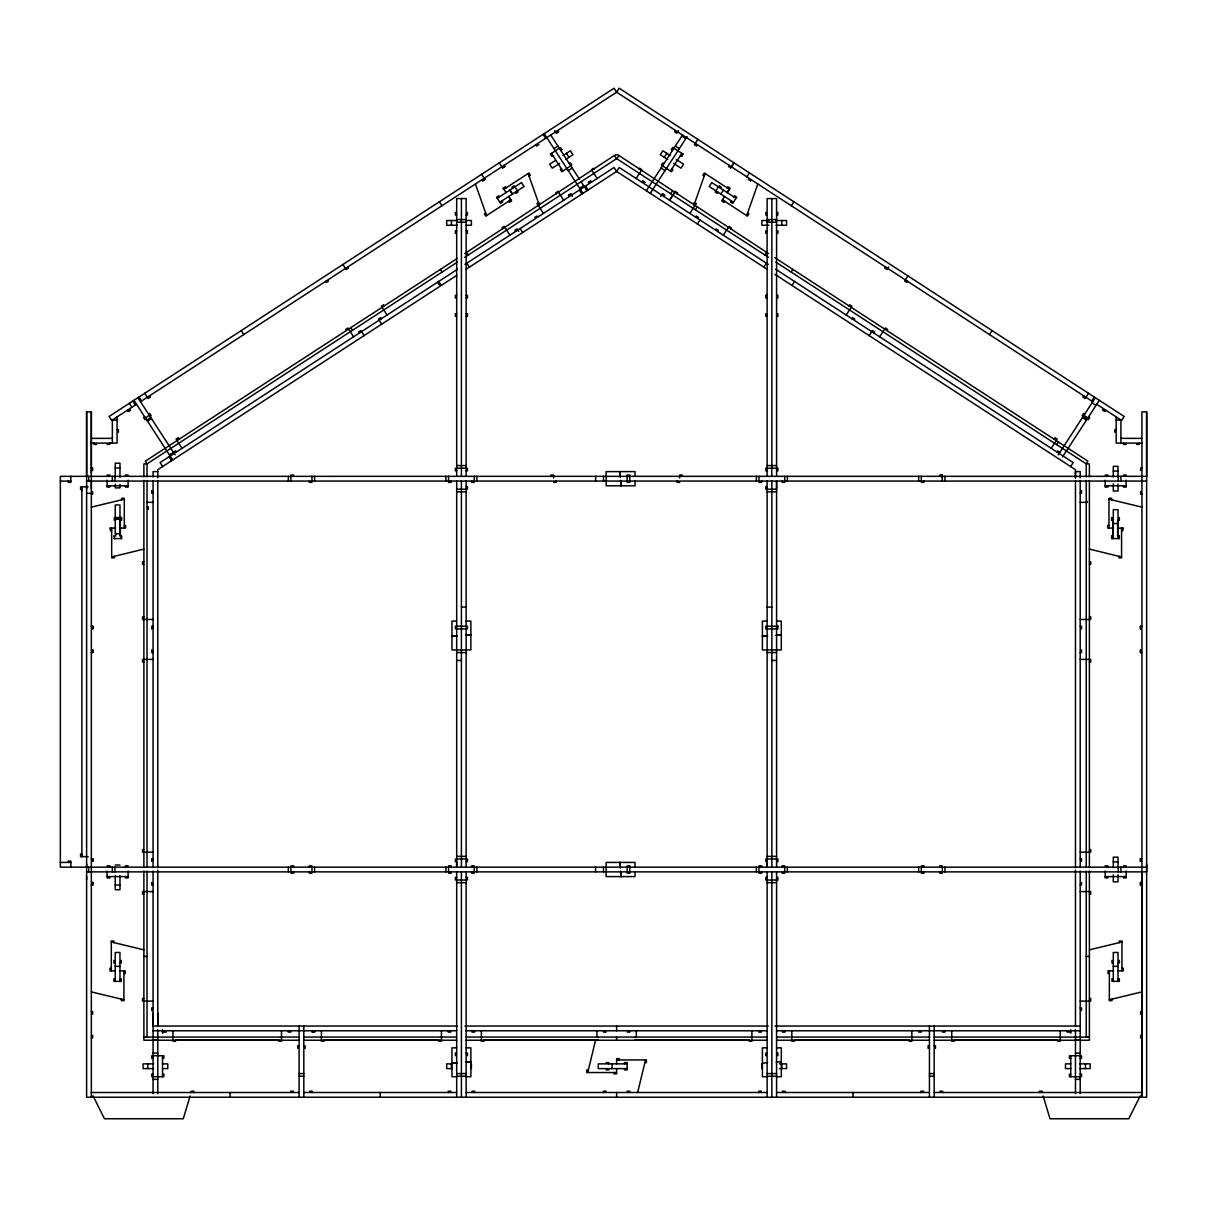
<?xml version="1.0" encoding="UTF-8"?>
<svg xmlns="http://www.w3.org/2000/svg" width="1207" height="1207" viewBox="0 0 1207 1207"><rect width="100%" height="100%" fill="white"/><g stroke="black" fill="none" stroke-linecap="round" stroke-linejoin="round"><path stroke-width="1.5" d="M86.617 879.752L86.617 876.599M86.617 867.154L86.617 864.001M86.617 488.941L86.617 485.787M86.617 476.327L86.617 411.904L91.34 411.904L91.34 473.174M91.34 488.941L91.34 481.065M91.34 411.904L91.34 1097.223M120.353 520.187L120.353 535.953M153.063 1013.171L153.063 1026.041L457.634 1026.041M157.785 1013.171L157.785 1026.041L157.785 870.126M942.305 478.032L942.305 475.015L939.68 475.015L939.68 476.327M1141.928 871.876L1141.928 1097.223L1141.928 411.904L1146.65 411.904L1146.65 1097.223L86.617 1097.223L86.617 411.904M1146.65 864.001L1146.65 871.876L86.617 871.876M1146.65 411.904L1146.65 476.327L60.35 476.343L60.35 867.154L1146.65 867.154M587.749 1072.54L595.624 1039.966M637.643 1092.501L645.519 1059.927M190.102 1096.001L183.268 1118.768L104.481 1118.768L92.984 1095.775M693.98 205.13L705.114 173.521M746.695 215.585L757.83 183.992M1140.283 1095.775L1128.786 1118.768L1049.999 1118.768L1043.165 1096.001M750.513 180.794L751.222 179.692L750.513 180.794L748.31 179.36M618.542 156.095L616.837 158.736L768.527 257.347M638.925 169.342L639.635 168.241L641.837 169.674L636.119 178.485M641.837 182.197L642.697 180.884L644.9 182.317M675.482 130.447L674.622 131.774L676.825 133.208L678.545 130.567M664.272 157.302L666.852 153.334M661.391 165.148L662.809 162.945L663.91 163.654M672.51 150.453L671.409 149.728L672.827 147.526L682.966 154.119L681.533 156.322L680.431 155.597M646.303 190.751L682.528 135.033M650.271 193.316L687.115 136.632M670.413 171.017L681.864 153.395M660.727 196.515L662.522 193.769L664.725 195.202L663.865 196.515M697.872 139.363L694.432 144.659L696.635 146.092L697.495 144.765M670.67 193.739L672.39 191.098M675.317 191.43L669.583 200.241L675.317 191.43L677.519 192.864L676.795 193.965M689.846 213.413L696.288 203.5L694.87 202.58M695.338 209.777L697.058 207.136M695.564 217.124L696.288 216.023L698.491 217.456M729.209 165.374L728.485 166.475L730.703 167.909L733.992 162.839L730.703 167.909M715.811 190.812L718.391 186.844M697.405 223.959L699.969 219.991M718.014 192.245L717.29 193.346L715.087 191.913M720.579 188.277L721.303 187.176L719.1 185.742M720.745 194.025L723.461 190.148M727.142 187.839L727.851 186.738L730.054 188.171L727.202 192.577L729.345 189.273L704.33 173.008L702.896 175.211L704.224 176.071M724.622 196.53L721.756 200.935L723.959 202.369L724.668 201.267M731.216 200.83L730.507 201.931L732.709 203.364L736.723 197.194L734.52 195.76L733.796 196.862M746.831 176.826L749.396 172.857M717.592 231.442L718.301 230.341L716.098 228.908M723.31 235.169L729.043 226.358L731.246 227.791L730.522 228.892M791.309 205.748L793.889 201.78M764.906 254.994L766.626 252.354M763.805 267.124L766.385 263.156M791.173 272.058L792.893 269.417M792.003 285.44L794.568 281.472M849.004 305.899L849.713 304.798L851.916 306.231L846.198 315.027M851.916 318.754L852.64 317.652L854.843 319.086M885.561 267.003L884.837 268.105L887.039 269.538L888.699 267.003M869.161 335.606L872.45 330.537L874.653 331.97L873.943 333.072M905.371 279.888L907.951 275.92M907.573 281.322L906.864 282.423L904.662 280.99M879.662 336.798L885.395 327.987L887.598 329.42L886.873 330.522M989.499 334.565L992.079 330.597M1054.028 439.152L1054.993 437.673L1057.196 439.107L1051.222 448.295M1083.75 395.836L1082.89 397.148L1085.093 398.582L1088.533 393.301M1056.713 444.659L1058.433 442.018M1056.94 452.022L1057.649 450.92L1059.852 452.353M1091.671 400.98L1094.251 397.012M1058.207 454.873L1095.352 397.737M1062.537 456.895L1099.321 400.317M1105.778 410.139L1104.918 411.466L1102.715 410.033M1070.624 466.551L1073.204 462.598L775.739 269.236M671.409 149.728L672.842 147.526M681.533 156.322L682.966 154.119M561.858 149.728L560.757 150.453L561.858 149.728L560.425 147.526L550.301 154.119L551.735 156.322L552.836 155.597M136.527 404.27L111.632 420.443L109.068 416.49L614.061 88.232L616.626 92.2L1092.773 401.705M140.48 401.705L616.641 92.2L619.206 88.232L1124.2 416.49L1121.635 420.443L1096.741 404.27M128.214 411.24L130.416 409.807M328.606 280.99L326.403 282.423L325.679 281.322M484.958 179.36L482.755 180.794L482.031 179.692L482.755 180.794L484.958 179.36L481.668 174.291M502.565 167.909L504.782 166.475L504.058 165.374L504.782 166.475L502.565 167.909L499.276 162.839M130.552 410.033L128.349 411.466L127.489 410.139M538.835 144.659L536.632 146.092L535.772 144.765M556.442 133.208L558.645 131.774L557.785 130.447M553.938 148.612L557.906 146.047M144.674 416.822L143.573 417.547L145.006 419.749L146.107 419.025M148.642 414.257L149.743 413.533L151.177 415.736L150.075 416.46M145.398 417.924L149.366 415.359M529.043 176.071L530.371 175.211L528.938 173.008L503.923 189.273L503.213 188.171L505.416 186.738L506.125 187.839M146.832 420.127L150.784 417.547M147.541 421.228L151.509 418.648M514.167 185.742L511.964 187.176L512.673 188.277M497.269 198.295L521.484 182.559L524.064 186.512L499.834 202.263M555.612 160.365L549.668 164.227L552.248 168.195L559.686 163.352M563.05 155.522L570.368 150.769L572.948 154.737L565.63 159.49M485.667 213.035L484.369 213.88L485.802 216.083L510.802 199.849M518.165 191.913L515.977 193.346L515.253 192.245M511.512 200.935L508.645 196.545L511.512 200.935L509.309 202.369L508.6 201.267M561.421 168.814L560.32 169.523L561.753 171.726L570.775 165.857M569.357 163.654L570.458 162.945L571.892 165.148M568.256 170.64L572.209 168.06M538.397 202.58L536.979 203.5L543.422 213.413M537.688 204.602L539.891 203.168M557.951 191.43L555.748 192.864L556.472 193.965M457.257 258.449L145.383 461.165L147.103 463.805L457.468 262.07M464.65 253.636L615.314 154.858L617.954 154.858L768.618 253.636M464.725 257.347L616.43 158.736L614.71 156.095M588.367 182.317L590.57 180.884L591.43 182.197M169.448 454.918L175.603 450.92L176.328 452.022M378.425 319.086L380.627 317.652L381.337 318.754M534.776 217.456L536.979 216.023L537.688 217.124M570.896 193.98L568.693 195.413L569.402 196.515L568.542 195.202L570.745 193.769L572.465 196.409M579.707 188.262L583.66 185.682M588.503 182.529L590.706 181.095M457.513 269.236L160.063 462.598L162.628 466.551M464.936 264.424L614.061 167.486L616.626 171.454L767.275 269.372M456.88 275.302L157.785 469.704L157.785 477.912M465.993 269.372L616.626 171.454L619.206 167.486L768.331 264.424M111.678 556.97L143.874 549.079M91.34 507.151L124.291 499.185M1089.393 949.849L1121.967 941.973M1109.354 999.758L1141.928 991.882M451.961 636.3L457.106 635.893M465.706 635.214L470.866 634.822M451.961 636.451L457.106 636.044M465.706 635.38L470.866 634.973M762.402 636.3L767.561 635.893M776.146 635.214L781.306 634.822M762.402 636.451L767.561 636.044M776.146 635.38L781.306 634.973M451.961 1063.095L457.106 1062.688M465.706 1062.024L470.866 1061.617M451.961 1063.246L457.106 1062.854M465.706 1062.175L470.866 1061.768M762.402 1063.246L767.561 1062.688M776.146 1062.175L781.306 1061.617M456.684 215.012L455.371 215.012L455.371 212.387M466.143 215.012L467.456 215.012L467.456 212.387M767.124 215.012L765.811 215.012L765.811 212.387M776.584 215.012L777.896 215.012L777.896 212.387M456.684 219.568L466.143 219.568M767.124 219.568L776.584 219.568M457.287 220.519L446.696 220.519L446.696 225.256L457.287 225.256M466.068 220.519L471.394 220.519L471.394 225.256L466.068 225.256M768.965 220.519L761.873 220.519L761.873 225.256L768.965 225.256M775.98 220.519L786.557 220.519L786.557 225.256L775.98 225.256M456.684 222.194L466.143 222.194M767.124 222.194L776.584 222.194M456.684 230.763L455.371 230.763L455.371 233.389M466.143 230.763L467.456 230.763L467.456 233.389M767.124 230.763L765.811 230.763L765.811 233.389M776.584 230.763L777.896 230.763L777.896 233.389M456.684 295.368L455.371 295.368L455.371 297.993L456.684 297.993M466.143 295.368L467.456 295.368L467.456 297.993L466.143 297.993M767.124 295.368L765.811 295.368L765.811 297.993L767.124 297.993M776.584 295.368L777.896 295.368L777.896 297.993L776.584 297.993M456.684 313.76L455.371 313.76L455.371 316.385L456.684 316.385M466.143 313.76L467.456 313.76L467.456 316.385L466.143 316.385M767.124 313.76L765.811 313.76L765.811 316.385L767.124 316.385M776.584 313.76L777.896 313.76L777.896 316.385L776.584 316.385M117.079 420.051L112.357 420.051L112.357 443.09M1116.188 420.051L1120.911 420.051L1120.911 443.09M117.079 429.586L118.392 429.586L118.392 432.212M1116.188 429.586L1114.876 429.586L1114.876 432.212M91.34 438.367L112.357 438.367M1120.911 438.367L1141.928 438.367M91.34 443.09L117.079 443.09L117.079 416.913M1141.928 443.09L1116.188 443.09L1116.188 416.913M96.59 444.417L93.965 444.417L93.965 443.09M107.106 444.417L109.731 444.417L109.731 443.09M1126.161 444.417L1123.536 444.417L1123.536 443.09M1136.662 444.417L1139.302 444.417L1139.302 443.09M456.684 465.57L466.143 465.57M767.124 465.57L776.584 465.57M91.34 467.924L92.652 467.924L92.652 470.549M115.238 467.924L119.976 467.924M1141.928 467.924L1140.615 467.924L1140.615 470.549M456.684 468.195L466.143 468.195M456.684 470.821L455.371 470.821L455.371 468.195M466.143 470.821L467.456 470.821L467.456 468.195M767.124 470.821L765.811 470.821L765.811 468.195L777.896 468.195L777.896 470.821L776.584 470.821M1113.292 471.077L1118.029 471.077M157.785 471.605L153.063 471.605L153.063 477.037M107.106 475.015L109.731 475.015L109.731 476.327M128.108 475.015L125.483 475.015L125.483 476.327M1105.159 475.015L1107.785 475.015L1107.785 476.327M1126.161 475.015L1123.536 475.015L1123.536 476.327M60.35 481.065L70.851 481.065M86.617 481.065L1146.65 481.065M311.964 482.378L309.339 482.378L309.339 481.065M448.536 482.378L451.162 482.378L451.162 481.065M474.276 482.378L471.65 482.378L471.65 481.065M553.591 482.378L556.231 482.378L556.231 481.065M627.142 482.378L629.813 482.378L629.813 481.065M679.662 482.378L677.036 482.378L677.036 481.065M758.992 482.378L761.617 482.378L761.617 481.065M784.731 482.378L782.106 482.378L782.106 481.065M921.303 482.378L923.928 482.378L923.928 481.065M107.106 485.787L128.108 485.787M1105.159 485.787L1126.161 485.787M466.143 486.572L467.456 486.572L467.456 489.197M767.124 486.572L765.811 486.572L765.811 489.197L776.584 489.197L776.584 481.065L776.584 867.154M88.186 486.843L80.567 486.843L80.567 489.469L81.88 489.469M456.684 489.197L466.143 489.197M456.684 491.822L466.143 491.822M767.124 491.822L776.584 491.822M153.063 493.135L151.75 493.135L151.75 490.51M1080.205 493.135L1081.517 493.135L1081.517 490.51M86.617 493.346L91.34 493.346M91.34 494.191L92.652 494.191L92.652 491.566M1141.928 494.191L1140.615 494.191L1140.615 491.566M146.5 502.338L153.063 502.338M1080.205 502.338L1087.552 502.338M147.028 506.804L148.34 506.804L148.34 509.429M115.616 520.187L114.303 520.187L114.303 517.562L121.666 517.562L121.666 520.187L119.976 520.187L119.976 528.078L125.603 528.078L125.603 525.452L124.291 525.452M1113.292 520.187L1111.602 520.187L1111.602 517.562M1113.292 523.612L1118.029 523.461M1108.977 525.452L1107.664 525.452L1107.664 528.078L1112.914 528.078M109.988 528.078L115.616 528.078M1117.637 528.078L1123.279 528.078M111.678 530.703L110.365 530.703L110.365 528.078M1121.575 530.703L1122.887 530.703L1122.887 528.078M119.976 533.856L115.238 533.856L115.238 504.964L119.976 504.964L119.976 535.953L121.666 535.953L121.666 538.578L113.926 538.578M113.926 535.953L115.616 535.953L115.616 532.8M1113.292 535.953L1111.602 535.953L1111.602 538.578L1118.949 538.578L1118.949 535.953M143.874 561.768L142.562 561.768L142.562 564.393L143.874 564.393M1089.393 561.768L1090.706 561.768L1090.706 564.393L1089.393 564.393M461.406 607.106L466.143 607.106M767.124 607.106L771.861 607.106M143.874 616.852L142.562 616.852L142.562 619.478L153.063 619.478M1089.393 616.852L1090.706 616.852L1090.706 619.478L1080.205 619.478M456.684 621.047L451.961 621.047L451.961 649.939L470.866 649.939L470.866 621.047L466.143 621.047M767.124 621.047L762.402 621.047L762.402 649.939L781.306 649.939L781.306 621.047L776.584 621.047M91.34 626.297L92.924 626.297L92.924 628.922M153.063 626.297L151.75 626.297L151.75 628.922M1080.205 626.297L1081.517 626.297L1081.517 628.922M1141.928 626.297L1140.343 626.297L1140.343 628.922M151.75 626.825L153.063 626.825M456.684 628.922L466.143 628.922M151.75 652.036L153.063 652.036M91.34 652.565L92.924 652.565L92.924 649.939M153.063 652.565L151.75 652.565L151.75 649.939M456.684 652.565L466.143 652.565M767.124 652.565L776.584 652.565M1080.205 652.565L1081.517 652.565L1081.517 649.939M1141.928 652.565L1140.343 652.565L1140.343 649.939M153.063 659.399L142.562 659.399L142.562 662.024L143.874 662.024M1080.205 659.399L1090.706 659.399L1090.706 662.024L1089.393 662.024M456.684 660.44L461.406 660.44M771.861 660.44L776.584 660.44M143.874 849.547L142.562 849.547L142.562 852.202L153.063 852.172M1089.393 849.547L1090.706 849.547L1090.706 852.202L1080.205 852.172M81.88 854.013L80.567 854.013L80.567 856.638L88.186 856.638M456.684 856.382L466.143 856.382M767.124 856.382L776.584 856.382M91.34 858.735L92.924 858.735L92.924 861.376M153.063 858.735L151.75 858.735L151.75 861.376M1080.205 858.735L1081.517 858.735L1081.517 861.376M1141.928 858.735L1140.343 858.735L1140.343 861.376M456.684 859.007L466.143 859.007M466.143 861.632L467.456 861.632L467.456 859.007M776.584 861.632L777.896 861.632L777.896 859.007L765.811 859.007L765.811 861.632L767.124 861.632L767.124 867.154L767.124 481.065M1113.292 861.889L1118.029 861.889M60.35 862.417L70.851 862.417M115.238 865.042L119.976 865.042M107.106 865.826L109.731 865.826L109.731 867.154M128.108 865.826L125.483 865.826L125.483 867.154M290.947 865.826L293.573 865.826L293.573 867.154M311.964 865.826L309.339 865.826L309.339 867.154M448.536 865.826L451.162 865.826L451.162 867.154M474.276 865.826L471.65 865.826L471.65 867.154M627.142 865.826L629.813 865.826L629.813 867.154M758.992 865.826L761.617 865.826L761.617 867.154M784.731 865.826L782.106 865.826L782.106 867.154M921.303 865.826L923.928 865.826L923.928 867.154M942.305 865.826L939.68 865.826L939.68 867.154M1105.159 865.826L1107.785 865.826L1107.785 867.154M1126.161 865.826L1123.536 865.826L1123.536 867.154M290.947 873.189L293.573 873.189L293.573 871.876M311.964 873.189L309.339 873.189L309.339 871.876M448.536 873.189L451.162 873.189L451.162 871.876M474.276 873.189L471.65 873.189L471.65 871.876M627.142 873.189L629.813 873.189L629.813 871.876M758.992 873.189L761.617 873.189L761.617 871.876M784.731 873.189L782.106 873.189L782.106 871.876M921.303 873.189L923.928 873.189L923.928 871.876M942.305 873.189L939.68 873.189L939.68 871.876M107.106 876.599L128.108 876.599M1105.159 876.599L1126.161 876.599M456.684 877.383L455.371 877.383L455.371 880.024M466.143 877.383L467.456 877.383L467.456 880.024M767.124 877.383L765.811 877.383L765.811 880.024L777.896 880.024L777.896 877.383L776.584 877.383M456.684 880.024L466.143 880.024M456.684 882.649L466.143 882.649M767.124 882.649L776.584 882.649M91.34 885.003L92.924 885.003L92.924 882.377M115.238 885.003L119.976 885.003M153.063 885.003L151.75 885.003L151.75 882.377M1080.205 885.003L1081.517 885.003L1081.517 882.377M1141.928 885.003L1140.343 885.003L1140.343 882.377M153.063 891.566L142.562 891.566L142.562 894.206L143.874 894.206M1080.205 891.566L1090.706 891.566L1090.706 894.206L1089.393 894.206M143.874 956.442L147.028 956.442M1086.24 956.442L1089.393 956.442M115.238 962.99L113.926 962.99L113.926 960.365M119.976 962.99L121.288 962.99L121.288 960.365M1113.292 962.99L1111.979 962.99L1111.979 960.365M1118.029 962.99L1119.342 962.99L1119.342 960.365M115.238 966.249L119.976 966.415M1113.292 966.249L1118.029 966.415M111.3 968.24L109.988 968.24L109.988 970.866L115.238 970.866M1121.967 968.24L1123.279 968.24L1123.279 970.866L1118.029 970.866M119.976 970.866L125.226 970.866L125.226 973.491L123.914 973.491M1113.292 970.866L1108.041 970.866L1108.041 973.491L1109.354 973.491M115.238 978.741L113.926 978.741L113.926 981.366L121.288 981.366L121.288 978.741L119.976 978.741M1113.292 978.741L1111.979 978.741L1111.979 981.366L1119.342 981.366L1119.342 978.741L1118.029 978.741M143.874 998.476L142.562 998.476L142.562 1001.101L153.063 1001.101M1089.393 998.476L1090.706 998.476L1090.706 1001.101L1080.205 1001.101M153.063 1007.92L151.75 1007.92L151.75 1010.546M1080.205 1007.92L1081.502 1007.92L1081.502 1010.546M91.34 1011.602L92.652 1011.602L92.652 1014.227M1141.928 1011.602L1140.615 1011.602L1140.615 1014.227M464.906 1026.041L768.346 1026.041M775.015 1026.041L1080.205 1026.041M153.063 1030.778L456.684 1030.778M466.143 1030.778L767.124 1030.778M776.584 1030.778L1080.205 1030.778M314.589 1031.563L311.964 1032.091L314.589 1032.091L314.589 1030.778M162.523 1032.091L166.189 1032.091L166.189 1030.778M290.947 1032.091L288.322 1032.091L288.322 1030.778M450.905 1032.091L448.28 1032.091L448.28 1030.778M471.922 1032.091L474.547 1032.091L474.547 1030.778M606.125 1032.091L603.5 1032.091L603.5 1030.778M627.142 1032.091L629.767 1032.091L629.767 1030.778M761.345 1032.091L758.72 1032.091L758.72 1030.778M782.362 1032.091L784.988 1032.091L784.988 1030.778M921.303 1032.091L918.678 1032.091L918.678 1030.778M942.305 1032.091L944.945 1032.091L944.945 1030.778M1070.745 1032.091L1067.063 1032.091L1067.063 1030.778M299.095 1037.069L143.874 1037.069L143.874 1040.223L299.095 1040.223M303.817 1037.069L456.684 1037.069M466.143 1037.069L767.124 1037.069M776.584 1037.069L929.435 1037.069M934.173 1037.069L1089.393 1037.069L1089.393 1040.223L934.173 1040.223M598.25 1037.341L596.937 1037.341L596.937 1030.778M635.018 1037.341L636.33 1037.341L636.33 1030.778M91.34 1037.869L92.652 1037.869L92.652 1035.244M1141.928 1037.869L1140.615 1037.869L1140.615 1035.244M153.063 1039.966L157.785 1039.966M598.25 1039.966L483.992 1039.966L483.992 1041.279L481.367 1041.279L481.367 1030.778M635.018 1039.966L749.275 1039.966L749.275 1041.279L751.901 1041.279L751.901 1030.778M1075.467 1039.966L1080.205 1039.966M303.817 1040.223L456.684 1040.223M466.143 1040.223L767.124 1040.223M776.584 1040.223L929.435 1040.223M299.095 1045.745L297.782 1045.745L297.782 1048.37M303.817 1045.745L305.13 1045.745L305.13 1048.37M929.435 1045.745L928.123 1045.745L928.123 1048.37M934.173 1045.745L935.485 1045.745L935.485 1048.37M456.684 1047.842L451.961 1047.842L451.961 1076.735L457.106 1076.735M466.143 1047.842L470.866 1047.842L470.866 1076.735L465.706 1076.735M767.124 1047.842L762.402 1047.842L762.402 1076.735L767.561 1076.735M776.584 1047.842L781.306 1047.842L781.306 1076.735L776.146 1076.735M153.063 1053.092L157.785 1053.092M456.684 1053.047L455.371 1053.047L455.371 1055.733M466.143 1053.047L467.456 1053.047L467.456 1055.733M767.124 1053.047L765.811 1053.047L765.811 1055.733M776.584 1053.047L777.896 1053.047L777.896 1055.733M1075.467 1053.092L1080.205 1053.092M153.063 1055.733L163.835 1055.733L163.835 1058.358L162.523 1058.358M1080.205 1055.733L1069.432 1055.733L1069.432 1058.358L1070.745 1058.358M153.063 1058.358L151.75 1058.358L151.75 1055.733M1080.205 1058.358L1081.517 1058.358L1081.517 1055.733M616.626 1059.927L646.439 1059.927L646.439 1062.552L644.885 1062.552M606.125 1062.552L608.75 1062.552L608.75 1063.865M153.666 1063.865L143.09 1063.865L143.09 1068.602L153.666 1068.602M162.447 1063.865L167.773 1063.865L167.773 1068.602L162.447 1068.602M451.991 1063.865L446.696 1063.865L446.696 1068.602L451.991 1068.602M627.142 1063.865L598.25 1063.865L598.25 1068.602L627.142 1068.602M779.511 1063.865L786.557 1063.865L786.557 1068.602L779.511 1068.602M1070.805 1063.865L1065.494 1063.865L1065.494 1068.602L1070.805 1068.602M1079.601 1063.865L1090.177 1063.865L1090.177 1068.602L1079.601 1068.602M588.382 1069.915L586.798 1069.915L586.798 1072.54L616.626 1072.54M606.125 1069.915L608.75 1069.915L608.75 1068.602M299.095 1073.581L303.817 1073.581M456.684 1073.581L466.143 1073.581M767.124 1073.581L776.584 1073.581M929.435 1073.581L934.173 1073.581M153.063 1074.109L151.75 1074.109L151.75 1076.735M162.523 1074.109L163.835 1074.109L163.835 1076.735L153.063 1076.735M1070.745 1074.109L1069.432 1074.109L1069.432 1076.735L1080.205 1076.735M1080.205 1074.109L1081.517 1074.109L1081.517 1076.735M299.095 1076.206L303.817 1076.206M456.684 1076.206L466.143 1076.206M767.124 1076.206L776.584 1076.206M929.435 1076.206L934.173 1076.206M153.063 1079.36L157.785 1079.36M1075.467 1079.36L1080.205 1079.36M293.316 1091.188L290.691 1091.188L290.691 1092.501M309.596 1091.188L312.221 1091.188L312.221 1092.501M450.905 1091.188L448.28 1091.188L448.28 1092.501M471.922 1091.188L474.547 1091.188L474.547 1092.501M606.125 1091.188L603.5 1091.188L603.5 1092.501M627.142 1091.188L629.767 1091.188L629.767 1092.501M761.345 1091.188L758.72 1091.188L758.72 1092.501M782.362 1091.188L784.988 1091.188L784.988 1092.501M923.672 1091.188L921.032 1091.188L921.032 1092.501M939.951 1091.188L942.576 1091.188L942.576 1092.501M91.34 1092.501L299.095 1092.501M303.817 1092.501L456.684 1092.501M466.143 1092.501L767.124 1092.501M776.584 1092.501L929.435 1092.501M934.173 1092.501L1141.928 1092.501M1108.977 499.185L1141.928 507.151M1089.393 549.079L1121.575 556.97M111.3 941.973L143.874 949.849M91.34 991.882L123.914 999.758M681.804 136.135L685.772 138.714M1092.063 402.806L1096.031 405.371M1102.851 409.807L1105.054 411.24M675.362 146.047L679.33 148.612M1084.625 414.257L1083.524 413.533L1082.091 415.736L1088.261 419.749L1089.68 417.547L1088.578 416.822M1083.901 415.359L1087.869 417.924M1082.468 417.547L1086.436 420.127M670.217 155.522L662.884 150.769L660.32 154.737L667.637 159.49M676.161 159.399L683.584 164.227L681.02 168.195L673.581 163.352M735.998 198.295L711.783 182.559L709.203 186.512L733.418 202.263M747.586 213.035L748.898 213.88L747.465 216.083L722.465 199.849M671.846 168.814L672.948 169.523L671.514 171.726L662.477 165.857M661.059 168.06L665.012 170.64M693.361 203.168L695.564 204.602M774.758 257.634L1087.884 461.165L1086.164 463.805L775.799 262.07M642.546 181.095L644.749 182.529M662.371 193.98L664.574 195.413M774.864 274.306L1075.467 469.704L1075.467 477.912L1075.467 471.605L1080.205 471.605L1080.205 477.912M594.342 169.342L593.633 168.241L591.43 169.674L597.148 178.485M554.722 130.567L556.442 133.208M566.415 153.334L568.98 157.302M585.486 186.059L588.05 190.027M550.739 135.033L579.375 179.074M581.065 181.669L586.949 190.751M544.206 133.645L582.996 193.316M543.105 134.354L545.67 138.322M579.315 190.072L581.895 194.04M551.403 153.395L562.854 171.017M557.951 191.43L563.684 200.241M514.876 186.844L517.456 190.812M509.942 190.057L512.522 194.025M509.807 190.148L512.387 194.101M503.213 188.171L506.08 192.577M499.472 196.862L498.747 195.775L496.545 197.194L500.558 203.364L502.761 201.931L502.037 200.83M520.081 228.576L522.661 232.544M518.799 231.442L517.154 228.908L514.951 230.341L515.676 231.442M509.942 235.169L504.224 226.358L502.021 227.791L502.731 228.892M439.378 201.78L441.958 205.748M466.641 252.354L468.361 254.994M466.883 263.156L469.448 267.124M440.374 269.417L442.094 272.058M438.684 281.472L441.264 285.44M437.583 282.197L439.303 284.837M384.264 305.899L383.539 304.798L381.337 306.231L387.07 315.027M347.707 267.003L348.416 268.105L346.213 269.538L342.924 264.469M379.134 320.187L381.714 324.155M364.107 335.606L360.802 330.537L358.6 331.97L359.324 333.072M350.784 327.655L352.504 330.296M353.591 336.798L347.872 327.987L345.67 329.42L346.379 330.522M241.189 330.597L243.769 334.565M179.239 439.152L178.274 437.673L176.071 439.107L182.046 448.295M149.517 395.836L150.377 397.148L148.174 398.582L144.734 393.301M139.016 397.012L141.581 400.98M137.915 397.737L175.06 454.873M133.947 400.317L172.737 459.988M132.845 401.026L135.425 404.994M169.055 456.744L171.635 460.712M129.315 403.319L131.895 407.287M528.153 173.521L539.288 205.13M475.422 183.992L486.572 215.585M619.764 471.605L620.323 476.916M620.7 480.461L621.243 485.787M619.613 471.605L620.172 476.916M620.534 480.461L621.092 485.787M619.764 862.417L620.323 867.742M620.7 871.288L621.243 876.599M619.613 862.417L620.172 867.742M620.534 871.288L621.092 876.599M1140.615 626.297L1140.615 628.922M1140.615 649.939L1140.615 652.565M1140.615 858.735L1140.615 861.376M1140.615 882.377L1140.615 885.003M1126.161 480.19L1126.161 487.1L1123.536 487.1L1123.536 485.787M1126.161 871.016L1126.161 877.911L1123.536 877.911L1123.536 876.599M1121.967 970.866L1121.967 941.038L1119.342 941.038L1119.342 942.607M1121.575 528.078L1121.575 557.875L1118.949 557.875L1118.949 556.321M1120.911 476.327L1120.911 481.065M1120.911 867.154L1120.911 871.876M1119.342 517.562L1119.342 520.187L1117.637 520.187L1117.637 535.953L1119.342 535.953L1119.342 538.578M1118.949 517.562L1118.949 520.187M1118.286 476.327L1118.286 481.065M1118.286 867.154L1118.286 871.876M1118.029 476.931L1118.029 466.355L1113.292 466.355L1113.292 476.931M1118.029 483.947L1118.029 491.038L1113.292 491.038L1113.292 483.947M1118.029 538.578L1118.029 509.686L1113.292 509.686L1113.292 538.578M1118.029 867.742L1118.029 857.166L1113.292 857.166L1113.292 867.742M1118.029 874.803L1118.029 881.849L1113.292 881.849L1113.292 874.803M1118.029 981.366L1118.029 952.489L1113.292 952.489L1113.292 981.366M1112.914 520.187L1112.914 535.953M1111.979 517.562L1111.979 520.187M1111.979 535.953L1111.979 538.578M1111.979 999.124L1111.979 1000.678L1109.354 1000.678L1109.354 970.866M1111.602 499.819L1111.602 498.235L1108.977 498.235L1108.977 528.078M1107.785 485.787L1107.785 487.1L1105.159 487.1L1105.159 480.19M1107.785 876.599L1107.785 877.911L1105.159 877.911L1105.159 871.016M1089.393 476.81L1089.393 463.91L1086.24 463.91L1086.24 476.81M1089.393 480.492L1089.393 867.38M1089.393 870.971L1089.393 1036.813L1086.24 1036.813L1086.24 870.971M1086.768 501.026L1086.768 502.338M1086.24 480.492L1086.24 867.38M1085.455 1063.865L1085.455 1068.602M1080.205 480.658L1080.205 867.501M1080.205 871.001L1080.205 1093.648M1075.467 480.658L1075.467 867.637M1075.467 870.126L1075.467 1026.041M1075.467 1029.662L1075.467 1093.648M1070.745 1029.662L1070.745 1033.267M1070.745 1055.733L1070.745 1076.735M1060.244 1030.778L1060.244 1041.279L1057.619 1041.279L1057.619 1039.966L954.39 1039.966L954.39 1041.279L951.765 1041.279L951.765 1030.778M1042.124 1092.501L1042.124 1091.188L1039.483 1091.188L1039.483 1092.501M944.945 476.327L944.945 481.065M944.945 867.154L944.945 871.876M942.305 475.015L942.305 481.065M942.305 867.154L942.305 871.876M934.173 1026.041L934.173 1097.223M929.435 1026.041L929.435 1097.223M921.303 476.327L921.303 481.065M921.303 867.154L921.303 871.876M918.678 476.327L918.678 481.065M918.678 867.154L918.678 871.876M911.843 1030.778L911.843 1041.279L909.218 1041.279L909.218 1039.966L794.447 1039.966L794.447 1041.279L791.822 1041.279L791.822 1030.778M853.017 1092.501L853.017 1097.223M787.356 476.327L787.356 481.065M787.356 867.154L787.356 871.876M784.731 476.327L784.731 481.065M784.731 867.154L784.731 871.876M781.834 220.519L781.834 225.256M781.834 1063.865L781.834 1068.602M776.584 476.327L776.584 198.567L767.124 198.567L767.124 476.327M776.584 871.876L776.584 1097.223M771.861 198.567L771.861 476.327M771.861 481.065L771.861 867.154M771.861 871.876L771.861 1097.223M767.124 871.876L767.124 1097.223M761.873 1063.865L761.873 1068.602M758.992 476.327L758.992 481.065M758.992 867.154L758.992 871.876M756.367 476.327L756.367 481.065M756.367 867.154L756.367 871.876M682.287 476.327L682.287 475.015L679.662 475.015L679.662 478.032M635.018 476.327L635.018 471.605L606.125 471.605L606.125 485.787L635.018 485.787L635.018 481.065M635.018 867.154L635.018 862.417L606.125 862.417L606.125 876.599L635.018 876.599L635.018 871.876M629.813 476.327L629.813 475.015L627.142 475.015L627.142 481.065M629.767 476.327L629.767 481.065M629.767 867.154L629.767 871.876M627.142 867.154L627.142 871.876M624.517 1063.865L624.517 1062.552L627.142 1062.552L627.142 1069.915L624.517 1069.915L624.517 1068.602M619.251 1059.927L619.251 1058.614L616.626 1058.614L616.626 1063.865M616.626 1026.041L616.626 1030.778M616.626 1037.069L616.626 1040.223M616.626 1068.602L616.626 1073.853L614.001 1073.853L614.001 1072.54M616.626 1092.501L616.626 1097.223M612.175 1063.865L612.009 1068.602M603.5 476.327L603.5 481.065M603.5 867.154L603.5 871.876M595.624 476.327L595.624 481.065M595.624 867.154L595.624 871.876M553.591 478.032L553.591 475.015L550.965 475.015L550.965 476.327M476.901 476.327L476.901 481.065M476.901 867.154L476.901 871.876M474.276 476.327L474.276 481.065M474.276 867.154L474.276 871.876M471.394 1063.865L471.394 1068.602M467.456 628.922L467.456 626.252L455.371 626.252L455.371 628.922M466.143 476.327L466.143 198.567L456.684 198.567L456.684 476.327M466.143 481.065L466.143 867.154M466.143 871.876L466.143 1097.223M461.406 198.567L461.406 476.327M461.406 481.065L461.406 867.154M461.406 871.876L461.406 1097.223M456.684 481.065L456.684 867.154L456.684 861.632L455.371 861.632L455.371 859.007M456.684 871.876L456.684 1097.223M451.433 220.519L451.433 225.256M451.433 1063.865L451.433 1068.602M448.536 476.327L448.536 481.065M448.536 867.154L448.536 871.876M445.911 476.327L445.911 481.065M445.911 867.154L445.911 871.876M441.445 1030.778L441.445 1041.279L438.82 1041.279L438.82 1039.966L324.049 1039.966L324.049 1041.279L321.424 1041.279L321.424 1030.778M380.25 1092.501L380.25 1097.223M314.589 476.327L314.589 481.065M314.589 867.154L314.589 871.876M311.964 476.327L311.964 481.065M311.964 867.154L311.964 871.876M303.817 1026.041L303.817 1097.223M299.095 1026.041L299.095 1097.223M293.573 476.327L293.573 475.015L290.947 475.015L290.947 481.065M290.947 867.154L290.947 871.876M288.322 476.327L288.322 481.065M288.322 867.154L288.322 871.876M281.503 1030.778L281.503 1041.279L278.877 1041.279L278.877 1039.966L175.649 1039.966L175.649 1041.279L173.023 1041.279L173.023 1030.778M230.024 1092.501L230.024 1097.223M193.769 1092.501L193.769 1091.188L191.144 1091.188L191.144 1092.501M162.523 1029.662L162.523 1033.267M162.523 1055.733L162.523 1076.735M157.785 480.658L157.785 867.637M157.785 1029.662L157.785 1093.648M153.063 480.658L153.063 867.501M153.063 871.001L153.063 1093.648M147.812 1063.865L147.812 1068.602M147.028 476.81L147.028 463.91L143.874 463.91L143.874 476.81M147.028 480.492L147.028 867.38M147.028 870.971L147.028 1036.813L143.874 1036.813L143.874 870.971M143.874 480.492L143.874 867.38M128.108 480.19L128.108 487.1L125.483 487.1L125.483 485.787M128.108 871.016L128.108 877.911L125.483 877.911L125.483 876.599M124.291 528.078L124.291 498.235L121.666 498.235L121.666 499.819M123.914 970.866L123.914 1000.678L121.288 1000.678L121.288 999.124M121.288 517.562L121.288 520.187M121.288 535.953L121.288 538.578M119.976 477.308L119.976 463.201L115.238 463.201L115.238 477.308M119.976 484.339L119.976 487.884L115.238 487.884L115.238 484.339M119.976 875.633L119.976 889.74L115.238 889.74L115.238 875.633M119.976 981.366L119.976 952.489L115.238 952.489L115.238 981.366M114.982 476.327L114.982 481.065M114.982 867.154L114.982 871.876M114.303 535.953L114.303 538.578M114.303 556.321L114.303 557.875L111.678 557.875L111.678 528.078M113.926 942.607L113.926 941.038L111.3 941.038L111.3 970.866M112.357 476.327L112.357 481.065M112.357 867.154L112.357 871.876M109.731 485.787L109.731 487.1L107.106 487.1L107.106 480.19M109.731 876.599L109.731 877.911L107.106 877.911L107.106 871.016M92.652 626.297L92.652 628.922M92.652 649.939L92.652 652.565M92.652 858.735L92.652 861.376M92.652 882.377L92.652 885.003M88.715 476.327L88.715 481.065M88.715 867.154L88.715 871.876M81.88 490.615L81.88 486.843L81.88 856.638L81.88 855.325M70.851 476.343L70.851 482.378L68.226 482.378L68.226 481.065M70.851 867.154L70.851 861.104L68.226 861.104L68.226 862.417M119.976 518.723L115.238 518.723L119.976 518.889M777.896 626.252L765.811 626.252L765.811 628.922L777.896 628.922L777.896 626.252"/></g></svg>
